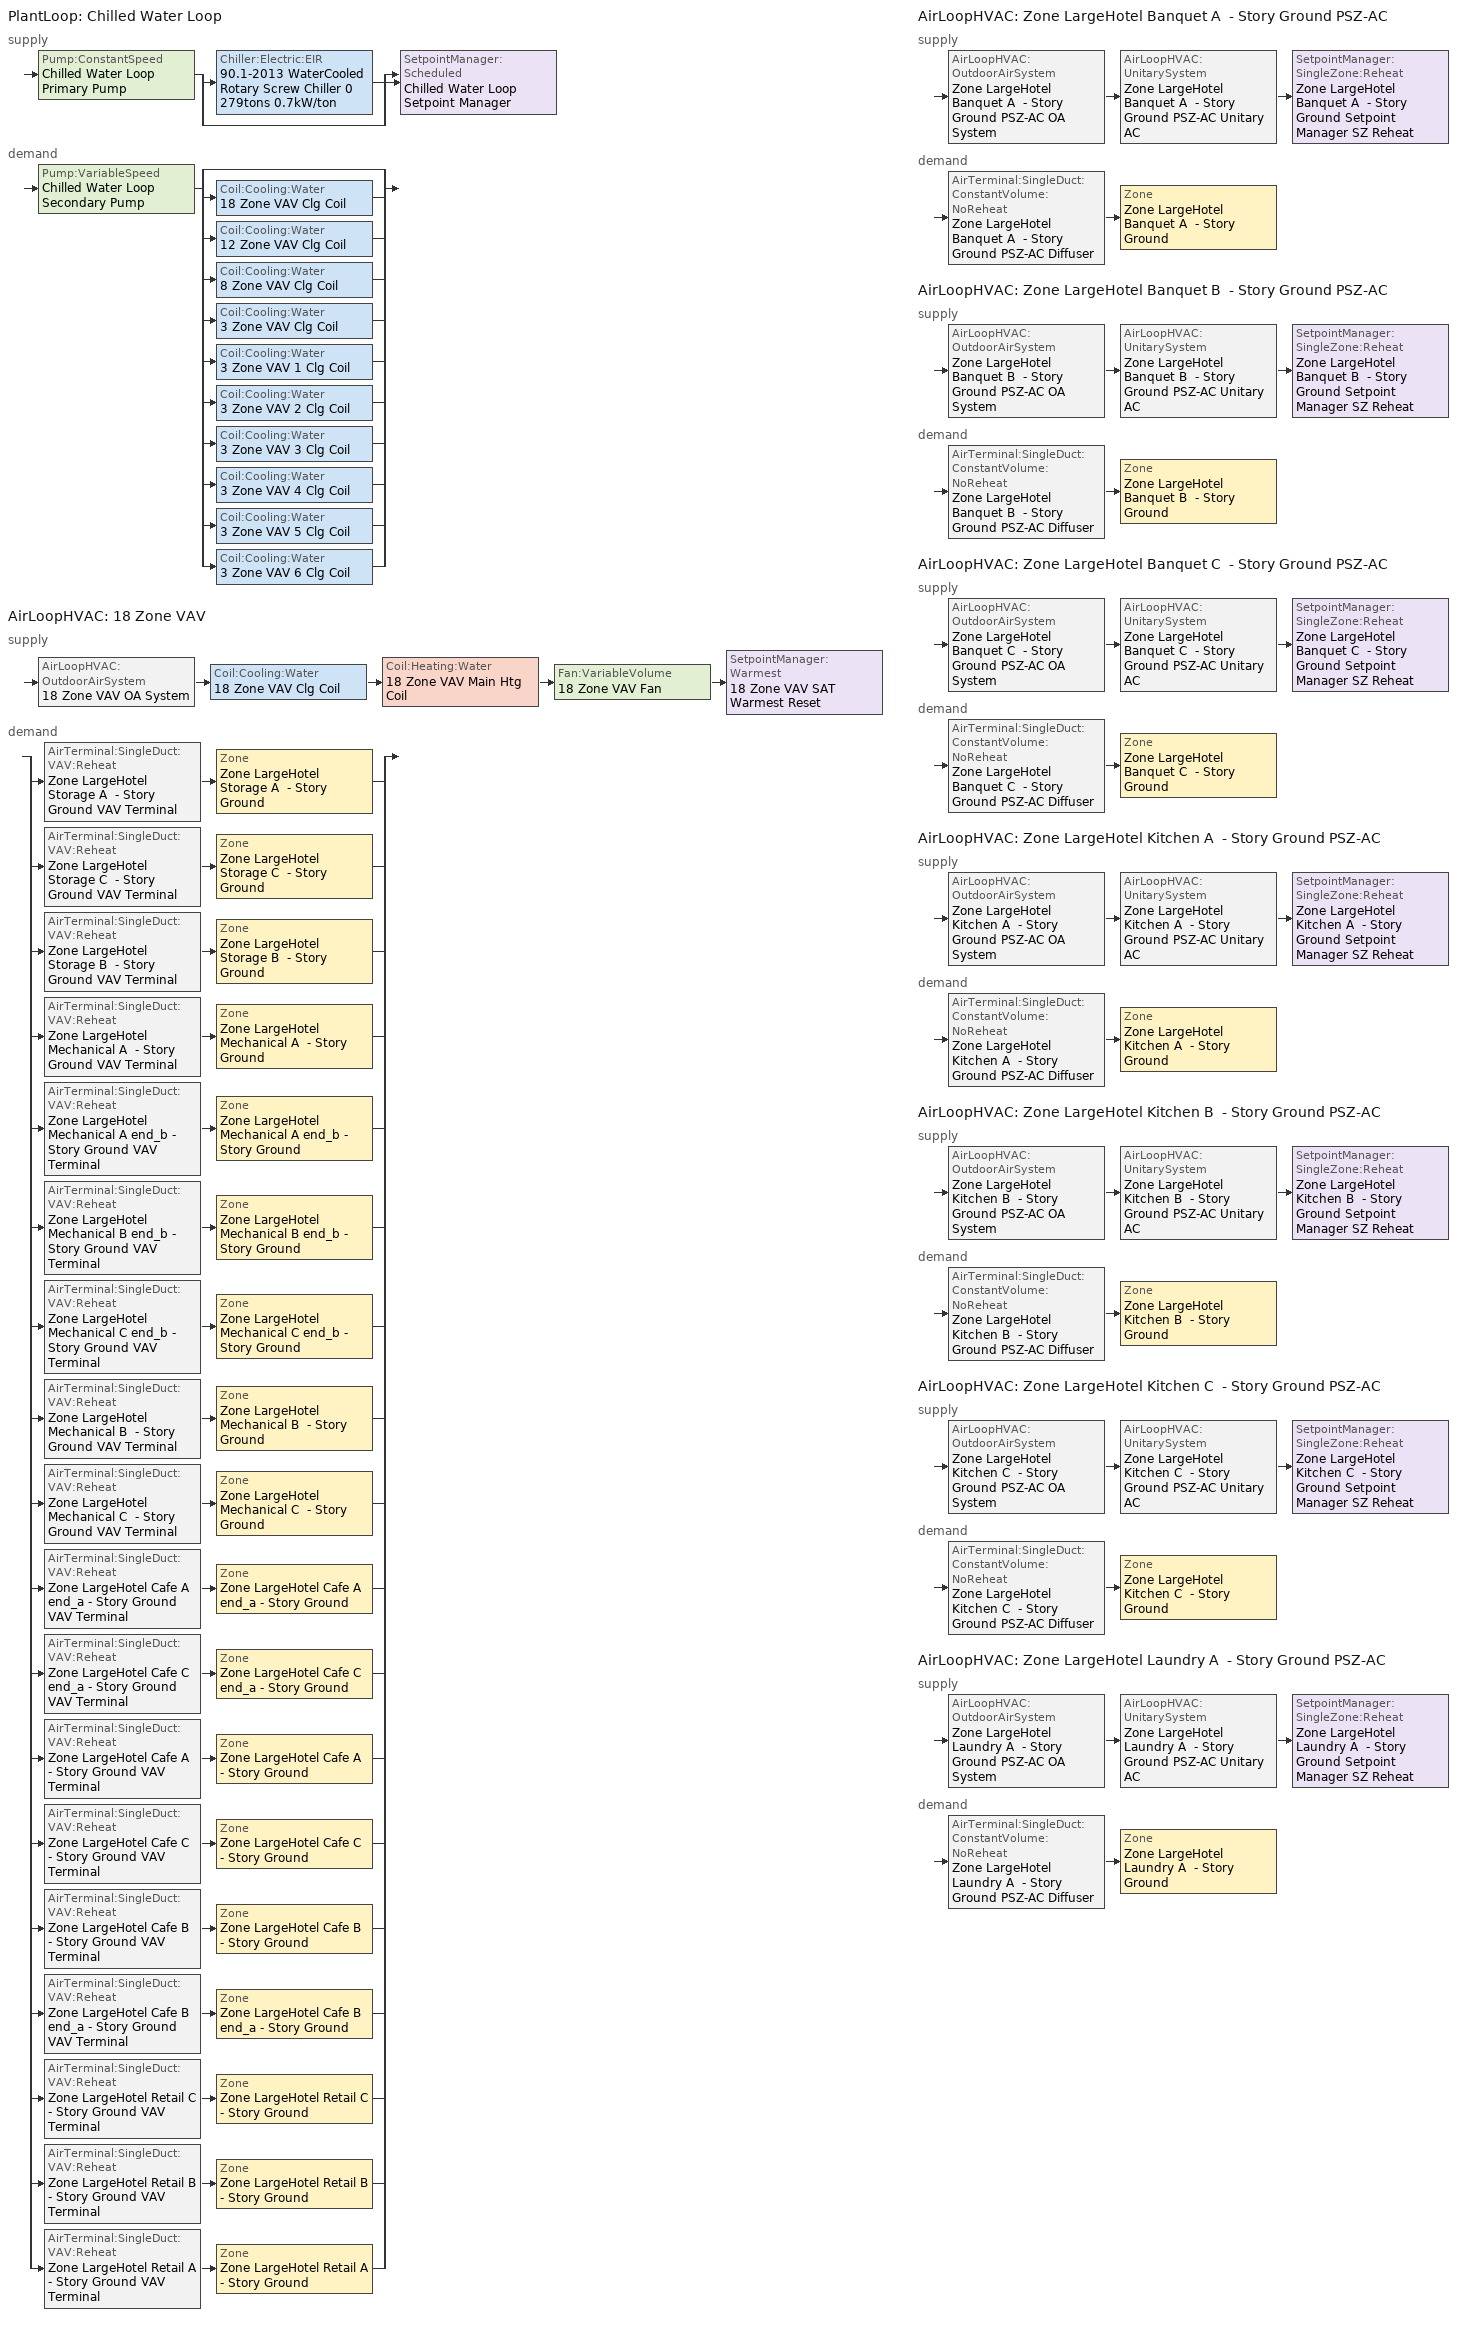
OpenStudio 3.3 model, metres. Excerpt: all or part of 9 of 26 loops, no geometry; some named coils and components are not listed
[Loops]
PlantLoop 'Chilled Water Loop'
 supply: Pump:ConstantSpeed 'Chilled Water Loop Primary Pump' > split
  | Chiller:Electric:EIR '90.1-2013 WaterCooled  Rotary Screw Chiller 0 279tons 0.7kW/ton'
  | bypass
  join > SetpointManager:Scheduled 'Chilled Water Loop Setpoint Manager'
 demand: Pump:VariableSpeed 'Chilled Water Loop Secondary Pump' > split
  | bypass
  | Coil:Cooling:Water '18 Zone VAV Clg Coil'
  | Coil:Cooling:Water '12 Zone VAV Clg Coil'
  | Coil:Cooling:Water '8 Zone VAV Clg Coil'
  | Coil:Cooling:Water '3 Zone VAV Clg Coil'
  | Coil:Cooling:Water '3 Zone VAV 1 Clg Coil'
  | Coil:Cooling:Water '3 Zone VAV 2 Clg Coil'
  | Coil:Cooling:Water '3 Zone VAV 3 Clg Coil'
  | Coil:Cooling:Water '3 Zone VAV 4 Clg Coil'
  | Coil:Cooling:Water '3 Zone VAV 5 Clg Coil'
  | Coil:Cooling:Water '3 Zone VAV 6 Clg Coil'
AirLoopHVAC '18 Zone VAV'
 supply: AirLoopHVAC:OutdoorAirSystem '18 Zone VAV OA System' > Coil:Cooling:Water '18 Zone VAV Clg Coil' > Coil:Heating:Water '18 Zone VAV Main Htg Coil' > Fan:VariableVolume '18 Zone VAV Fan' > SetpointManager:Warmest '18 Zone VAV SAT Warmest Reset'
 demand: split
  | AirTerminal:SingleDuct:VAV:Reheat 'Zone LargeHotel Storage A  - Story Ground VAV Terminal' > Zone 'Zone LargeHotel Storage A  - Story Ground'
  | AirTerminal:SingleDuct:VAV:Reheat 'Zone LargeHotel Storage C  - Story Ground VAV Terminal' > Zone 'Zone LargeHotel Storage C  - Story Ground'
  | AirTerminal:SingleDuct:VAV:Reheat 'Zone LargeHotel Storage B  - Story Ground VAV Terminal' > Zone 'Zone LargeHotel Storage B  - Story Ground'
  | AirTerminal:SingleDuct:VAV:Reheat 'Zone LargeHotel Mechanical A  - Story Ground VAV Terminal' > Zone 'Zone LargeHotel Mechanical A  - Story Ground'
  | AirTerminal:SingleDuct:VAV:Reheat 'Zone LargeHotel Mechanical A end_b - Story Ground VAV Terminal' > Zone 'Zone LargeHotel Mechanical A end_b - Story Ground'
  | AirTerminal:SingleDuct:VAV:Reheat 'Zone LargeHotel Mechanical B end_b - Story Ground VAV Terminal' > Zone 'Zone LargeHotel Mechanical B end_b - Story Ground'
  | AirTerminal:SingleDuct:VAV:Reheat 'Zone LargeHotel Mechanical C end_b - Story Ground VAV Terminal' > Zone 'Zone LargeHotel Mechanical C end_b - Story Ground'
  | AirTerminal:SingleDuct:VAV:Reheat 'Zone LargeHotel Mechanical B  - Story Ground VAV Terminal' > Zone 'Zone LargeHotel Mechanical B  - Story Ground'
  | AirTerminal:SingleDuct:VAV:Reheat 'Zone LargeHotel Mechanical C  - Story Ground VAV Terminal' > Zone 'Zone LargeHotel Mechanical C  - Story Ground'
  | AirTerminal:SingleDuct:VAV:Reheat 'Zone LargeHotel Cafe A end_a - Story Ground VAV Terminal' > Zone 'Zone LargeHotel Cafe A end_a - Story Ground'
  | AirTerminal:SingleDuct:VAV:Reheat 'Zone LargeHotel Cafe C end_a - Story Ground VAV Terminal' > Zone 'Zone LargeHotel Cafe C end_a - Story Ground'
  | AirTerminal:SingleDuct:VAV:Reheat 'Zone LargeHotel Cafe A  - Story Ground VAV Terminal' > Zone 'Zone LargeHotel Cafe A  - Story Ground'
  | AirTerminal:SingleDuct:VAV:Reheat 'Zone LargeHotel Cafe C  - Story Ground VAV Terminal' > Zone 'Zone LargeHotel Cafe C  - Story Ground'
  | AirTerminal:SingleDuct:VAV:Reheat 'Zone LargeHotel Cafe B  - Story Ground VAV Terminal' > Zone 'Zone LargeHotel Cafe B  - Story Ground'
  | AirTerminal:SingleDuct:VAV:Reheat 'Zone LargeHotel Cafe B end_a - Story Ground VAV Terminal' > Zone 'Zone LargeHotel Cafe B end_a - Story Ground'
  | AirTerminal:SingleDuct:VAV:Reheat 'Zone LargeHotel Retail C  - Story Ground VAV Terminal' > Zone 'Zone LargeHotel Retail C  - Story Ground'
  | AirTerminal:SingleDuct:VAV:Reheat 'Zone LargeHotel Retail B  - Story Ground VAV Terminal' > Zone 'Zone LargeHotel Retail B  - Story Ground'
  | AirTerminal:SingleDuct:VAV:Reheat 'Zone LargeHotel Retail A  - Story Ground VAV Terminal' > Zone 'Zone LargeHotel Retail A  - Story Ground'
AirLoopHVAC 'Zone LargeHotel Banquet A  - Story Ground PSZ-AC'
 supply: AirLoopHVAC:OutdoorAirSystem 'Zone LargeHotel Banquet A  - Story Ground PSZ-AC OA System' > AirLoopHVAC:UnitarySystem 'Zone LargeHotel Banquet A  - Story Ground PSZ-AC Unitary AC' > SetpointManager:SingleZone:Reheat 'Zone LargeHotel Banquet A  - Story Ground Setpoint Manager SZ Reheat'
 demand: AirTerminal:SingleDuct:ConstantVolume:NoReheat 'Zone LargeHotel Banquet A  - Story Ground PSZ-AC Diffuser' > Zone 'Zone LargeHotel Banquet A  - Story Ground'
AirLoopHVAC 'Zone LargeHotel Banquet B  - Story Ground PSZ-AC'
 supply: AirLoopHVAC:OutdoorAirSystem 'Zone LargeHotel Banquet B  - Story Ground PSZ-AC OA System' > AirLoopHVAC:UnitarySystem 'Zone LargeHotel Banquet B  - Story Ground PSZ-AC Unitary AC' > SetpointManager:SingleZone:Reheat 'Zone LargeHotel Banquet B  - Story Ground Setpoint Manager SZ Reheat'
 demand: AirTerminal:SingleDuct:ConstantVolume:NoReheat 'Zone LargeHotel Banquet B  - Story Ground PSZ-AC Diffuser' > Zone 'Zone LargeHotel Banquet B  - Story Ground'
AirLoopHVAC 'Zone LargeHotel Banquet C  - Story Ground PSZ-AC'
 supply: AirLoopHVAC:OutdoorAirSystem 'Zone LargeHotel Banquet C  - Story Ground PSZ-AC OA System' > AirLoopHVAC:UnitarySystem 'Zone LargeHotel Banquet C  - Story Ground PSZ-AC Unitary AC' > SetpointManager:SingleZone:Reheat 'Zone LargeHotel Banquet C  - Story Ground Setpoint Manager SZ Reheat'
 demand: AirTerminal:SingleDuct:ConstantVolume:NoReheat 'Zone LargeHotel Banquet C  - Story Ground PSZ-AC Diffuser' > Zone 'Zone LargeHotel Banquet C  - Story Ground'
AirLoopHVAC 'Zone LargeHotel Kitchen A  - Story Ground PSZ-AC'
 supply: AirLoopHVAC:OutdoorAirSystem 'Zone LargeHotel Kitchen A  - Story Ground PSZ-AC OA System' > AirLoopHVAC:UnitarySystem 'Zone LargeHotel Kitchen A  - Story Ground PSZ-AC Unitary AC' > SetpointManager:SingleZone:Reheat 'Zone LargeHotel Kitchen A  - Story Ground Setpoint Manager SZ Reheat'
 demand: AirTerminal:SingleDuct:ConstantVolume:NoReheat 'Zone LargeHotel Kitchen A  - Story Ground PSZ-AC Diffuser' > Zone 'Zone LargeHotel Kitchen A  - Story Ground'
AirLoopHVAC 'Zone LargeHotel Kitchen B  - Story Ground PSZ-AC'
 supply: AirLoopHVAC:OutdoorAirSystem 'Zone LargeHotel Kitchen B  - Story Ground PSZ-AC OA System' > AirLoopHVAC:UnitarySystem 'Zone LargeHotel Kitchen B  - Story Ground PSZ-AC Unitary AC' > SetpointManager:SingleZone:Reheat 'Zone LargeHotel Kitchen B  - Story Ground Setpoint Manager SZ Reheat'
 demand: AirTerminal:SingleDuct:ConstantVolume:NoReheat 'Zone LargeHotel Kitchen B  - Story Ground PSZ-AC Diffuser' > Zone 'Zone LargeHotel Kitchen B  - Story Ground'
AirLoopHVAC 'Zone LargeHotel Kitchen C  - Story Ground PSZ-AC'
 supply: AirLoopHVAC:OutdoorAirSystem 'Zone LargeHotel Kitchen C  - Story Ground PSZ-AC OA System' > AirLoopHVAC:UnitarySystem 'Zone LargeHotel Kitchen C  - Story Ground PSZ-AC Unitary AC' > SetpointManager:SingleZone:Reheat 'Zone LargeHotel Kitchen C  - Story Ground Setpoint Manager SZ Reheat'
 demand: AirTerminal:SingleDuct:ConstantVolume:NoReheat 'Zone LargeHotel Kitchen C  - Story Ground PSZ-AC Diffuser' > Zone 'Zone LargeHotel Kitchen C  - Story Ground'
AirLoopHVAC 'Zone LargeHotel Laundry A  - Story Ground PSZ-AC'
 supply: AirLoopHVAC:OutdoorAirSystem 'Zone LargeHotel Laundry A  - Story Ground PSZ-AC OA System' > AirLoopHVAC:UnitarySystem 'Zone LargeHotel Laundry A  - Story Ground PSZ-AC Unitary AC' > SetpointManager:SingleZone:Reheat 'Zone LargeHotel Laundry A  - Story Ground Setpoint Manager SZ Reheat'
 demand: AirTerminal:SingleDuct:ConstantVolume:NoReheat 'Zone LargeHotel Laundry A  - Story Ground PSZ-AC Diffuser' > Zone 'Zone LargeHotel Laundry A  - Story Ground'
[Sizing:Zone] Zone Cooling Design Supply Air Temperature Input Method=SupplyAirTemperature; Zone Cooling Design Supply Air Temperature {C}=12.7778; Zone Cooling Design Supply Air Temperature Difference {deltaC}=11.11; Zone Heating Design Supply Air Temperature Input Method=SupplyAirTemperature; Zone Heating Design Supply Air Temperature Difference {deltaC}=11.11; Zone Cooling Design Supply Air Humidity Ratio {kg-H2O/kg-air}=0.0085; Zone Heating Design Supply Air Humidity Ratio {kg-H2O/kg-air}=0.008; Heating Design Air Flow Method=DesignDay; Account for Dedicated Outdoor Air System=No; Dedicated Outdoor Air System Control Strategy=NeutralSupplyAir; Dedicated Outdoor Air Low Setpoint Temperature for Design {C}=autosize; Dedicated Outdoor Air High Setpoint Temperature for Design {C}=autosize
Name | Zone Heating Design Supply Air Temperature {C} | Cooling Design Air Flow Method | Design Minimum Zone Ventilation Efficiency
Zone LargeHotel Cafe A end_a - Story Ground; Zone LargeHotel Cafe B end_a - Story Ground; Zone LargeHotel Cafe C end_a - Story Ground; Zone LargeHotel Cafe A  - Story Ground; Zone LargeHotel Cafe B  - Story Ground; Zone LargeHotel Cafe C  - Story Ground; Zone LargeHotel Storage A  - Story Ground; Zone LargeHotel Storage B  - Story Ground; Zone LargeHotel Storage C  - Story Ground; Zone LargeHotel Retail A  - Story Ground; Zone LargeHotel Retail B  - Story Ground; Zone LargeHotel Retail C  - Story Ground; Zone LargeHotel Mechanical A  - Story Ground; Zone LargeHotel Mechanical B  - Story Ground; Zone LargeHotel Mechanical C  - Story Ground; Zone LargeHotel Mechanical A end_b - Story Ground; Zone LargeHotel Mechanical B end_b - Story Ground; Zone LargeHotel Mechanical C end_b - Story Ground | 40 | DesignDayWithLimit | 0.6
Zone LargeHotel Laundry A  - Story Ground; Zone LargeHotel Kitchen A  - Story Ground; Zone LargeHotel Kitchen B  - Story Ground; Zone LargeHotel Kitchen C  - Story Ground; Zone LargeHotel Banquet A  - Story Ground; Zone LargeHotel Banquet B  - Story Ground; Zone LargeHotel Banquet C  - Story Ground | 50 | DesignDay
[Zone equipment]
Zone LargeHotel Cafe A end_a - Story Ground: Zone LargeHotel Cafe A end_a - Story Ground VAV Terminal
Zone LargeHotel Cafe B end_a - Story Ground: Zone LargeHotel Cafe B end_a - Story Ground VAV Terminal
Zone LargeHotel Cafe C end_a - Story Ground: Zone LargeHotel Cafe C end_a - Story Ground VAV Terminal
Zone LargeHotel Cafe A  - Story Ground: Zone LargeHotel Cafe A  - Story Ground VAV Terminal
Zone LargeHotel Cafe B  - Story Ground: Zone LargeHotel Cafe B  - Story Ground VAV Terminal
Zone LargeHotel Cafe C  - Story Ground: Zone LargeHotel Cafe C  - Story Ground VAV Terminal
Zone LargeHotel Laundry A  - Story Ground: Zone LargeHotel Laundry A  - Story Ground PSZ-AC Diffuser
Zone LargeHotel Storage A  - Story Ground: Zone LargeHotel Storage A  - Story Ground VAV Terminal
Zone LargeHotel Storage B  - Story Ground: Zone LargeHotel Storage B  - Story Ground VAV Terminal
Zone LargeHotel Storage C  - Story Ground: Zone LargeHotel Storage C  - Story Ground VAV Terminal
Zone LargeHotel Kitchen A  - Story Ground: Zone LargeHotel Kitchen A  - Story Ground Exhaust Fan, Zone LargeHotel Kitchen A  - Story Ground PSZ-AC Diffuser
Zone LargeHotel Kitchen B  - Story Ground: Zone LargeHotel Kitchen B  - Story Ground Exhaust Fan, Zone LargeHotel Kitchen B  - Story Ground PSZ-AC Diffuser
Zone LargeHotel Kitchen C  - Story Ground: Zone LargeHotel Kitchen C  - Story Ground Exhaust Fan, Zone LargeHotel Kitchen C  - Story Ground PSZ-AC Diffuser
Zone LargeHotel Retail A  - Story Ground: Zone LargeHotel Retail A  - Story Ground VAV Terminal
Zone LargeHotel Retail B  - Story Ground: Zone LargeHotel Retail B  - Story Ground VAV Terminal
Zone LargeHotel Retail C  - Story Ground: Zone LargeHotel Retail C  - Story Ground VAV Terminal
Zone LargeHotel Banquet A  - Story Ground: Zone LargeHotel Banquet A  - Story Ground PSZ-AC Diffuser
Zone LargeHotel Banquet B  - Story Ground: Zone LargeHotel Banquet B  - Story Ground PSZ-AC Diffuser
Zone LargeHotel Banquet C  - Story Ground: Zone LargeHotel Banquet C  - Story Ground PSZ-AC Diffuser
Zone LargeHotel Mechanical A  - Story Ground: Zone LargeHotel Mechanical A  - Story Ground VAV Terminal
Zone LargeHotel Mechanical B  - Story Ground: Zone LargeHotel Mechanical B  - Story Ground VAV Terminal
Zone LargeHotel Mechanical C  - Story Ground: Zone LargeHotel Mechanical C  - Story Ground VAV Terminal
Zone LargeHotel Mechanical A end_b - Story Ground: Zone LargeHotel Mechanical A end_b - Story Ground VAV Terminal
Zone LargeHotel Mechanical B end_b - Story Ground: Zone LargeHotel Mechanical B end_b - Story Ground VAV Terminal
Zone LargeHotel Mechanical C end_b - Story Ground: Zone LargeHotel Mechanical C end_b - Story Ground VAV Terminal
[Fan:ZoneExhaust] Availability Schedule=HotelLarge Kitchen_Exhaust_SCH; Fan Total Efficiency=0.385; Pressure Rise {Pa}=124.544; Flow Fraction Schedule=HotelLarge Kitchen_Exhaust_SCH; System Availability Manager Coupling Mode=Decoupled
Name | Maximum Flow Rate {m3/s}
Zone LargeHotel Kitchen A  - Story Ground Exhaust Fan; Zone LargeHotel Kitchen C  - Story Ground Exhaust Fan | 0.219328
Zone LargeHotel Kitchen B  - Story Ground Exhaust Fan | 0.712597
[PlantLoop]
Chilled Water Loop: Glycol Concentration=0; Maximum Loop Temperature {C}=40; Minimum Loop Temperature {C}=1; Plant Loop Volume {m3}=Autocalculate; Load Distribution Scheme=Optimal; Common Pipe Simulation=CommonPipe
[Sizing:Plant]
Chilled Water Loop: Loop Type=Cooling; Design Loop Exit Temperature {C}=6.66667; Loop Design Temperature Difference {deltaC}=5.61111; Sizing Option=NonCoincident; Zone Timesteps in Averaging Window=1; Coincident Sizing Factor Mode=None
[SetpointManager:Scheduled]
Chilled Water Loop Setpoint Manager: Control Variable=Temperature; Schedule=Chilled Water Loop Temp - 44F; Setpoint Node or NodeList=Chilled Water Loop Supply Outlet Node
[Pump:VariableSpeed]
Chilled Water Loop Secondary Pump: Rated Pump Head {Pa}=134508; Motor Efficiency=0.917; Fraction of Motor Inefficiencies to Fluid Stream=0; Coefficient 1 of the Part Load Performance Curve=0; Coefficient 2 of the Part Load Performance Curve=0.0205; Coefficient 3 of the Part Load Performance Curve=0.4101; Coefficient 4 of the Part Load Performance Curve=0.5753; Pump Control Type=Intermittent; Skin Loss Radiative Fraction=0.5; Design Power Sizing Method=PowerPerFlowPerPressure; Design Electric Power per Unit Flow Rate {W/(m3/s)}=348701.1; Design Shaft Power per Unit Flow Rate per Unit Head {W-s/m3-Pa}=1.28205; Design Minimum Flow Rate Fraction=0
[Pump:ConstantSpeed]
Chilled Water Loop Primary Pump: Rated Flow Rate {m3/s}=autosize; Rated Pump Head {Pa}=44836; Rated Power Consumption {W}=autosize; Motor Efficiency=0.895; Fraction of Motor Inefficiencies to Fluid Stream=0; Pump Control Type=Intermittent; Design Power Sizing Method=PowerPerFlowPerPressure; Design Electric Power per Unit Flow Rate {W/(m3/s)}=348701.1; Design Shaft Power per Unit Flow Rate per Unit Head {W-s/m3-Pa}=1.28205
[Fan:OnOff] Availability Schedule=Always On Discrete; Pressure Rise {Pa}=622.722; Maximum Flow Rate {m3/s}=autosize; Motor In Airstream Fraction=1
Name | Fan Total Efficiency | Motor Efficiency | Fan Power Ratio Function of Speed Ratio Curve | Fan Efficiency Ratio Function of Speed Ratio Curve
Zone LargeHotel Banquet A  - Story Ground PSZ-AC Fan | 0.55575 | 0.855 | Fan On Off Power Curve 46 | Fan On Off Efficiency Curve 46
Zone LargeHotel Banquet B  - Story Ground PSZ-AC Fan | 0.58175 | 0.895 | Fan On Off Power Curve 47 | Fan On Off Efficiency Curve 47
Zone LargeHotel Banquet C  - Story Ground PSZ-AC Fan | 0.55575 | 0.855 | Fan On Off Power Curve 48 | Fan On Off Efficiency Curve 48
Zone LargeHotel Kitchen A  - Story Ground PSZ-AC Fan | 0.56225 | 0.865 | Fan On Off Power Curve 49 | Fan On Off Efficiency Curve 49
Zone LargeHotel Kitchen B  - Story Ground PSZ-AC Fan | 0.58175 | 0.895 | Fan On Off Power Curve 50 | Fan On Off Efficiency Curve 50
Zone LargeHotel Kitchen C  - Story Ground PSZ-AC Fan | 0.56225 | 0.865 | Fan On Off Power Curve 51 | Fan On Off Efficiency Curve 51
Zone LargeHotel Laundry A  - Story Ground PSZ-AC Fan | 0.58175 | 0.895 | Fan On Off Power Curve 52 | Fan On Off Efficiency Curve 52
[Controller:WaterCoil] Action=Reverse; Minimum Actuated Flow {m3/s}=0
Name | Water Coil
18 Zone VAV Clg Coil Controller | 18 Zone VAV Clg Coil
12 Zone VAV Clg Coil Controller | 12 Zone VAV Clg Coil
8 Zone VAV Clg Coil Controller | 8 Zone VAV Clg Coil
3 Zone VAV Clg Coil Controller | 3 Zone VAV Clg Coil
3 Zone VAV 1 Clg Coil Controller | 3 Zone VAV 1 Clg Coil
3 Zone VAV 2 Clg Coil Controller | 3 Zone VAV 2 Clg Coil
3 Zone VAV 3 Clg Coil Controller | 3 Zone VAV 3 Clg Coil
3 Zone VAV 4 Clg Coil Controller | 3 Zone VAV 4 Clg Coil
3 Zone VAV 5 Clg Coil Controller | 3 Zone VAV 5 Clg Coil
3 Zone VAV 6 Clg Coil Controller | 3 Zone VAV 6 Clg Coil
[Coil:Cooling:DX:SingleSpeed] Availability Schedule=Always On Discrete; Rated Total Cooling Capacity {W}=autosize; Rated Sensible Heat Ratio=autosize; Rated Air Flow Rate {m3/s}=autosize; Rated Evaporator Fan Power Per Volume Flow Rate {W/(m3/s)}=773.3; Total Cooling Capacity Function of Temperature Curve=PSZ-AC_Unitary_PackagecoolCapFT; Total Cooling Capacity Function of Flow Fraction Curve=PSZ-AC_Unitary_PackagecoolFFF; Energy Input Ratio Function of Temperature Curve=PSZ-AC DX Unitary Package EIRFT; Energy Input Ratio Function of Flow Fraction Curve=PSZ-AC_Unitary_PackagecoolEIRFFF; Part Load Fraction Correlation Curve=PSZ-AC_Unitary_PackagecoolPLR; Minimum Outdoor Dry-Bulb Temperature for Compressor Operation {C}=-25; Condenser Type=AirCooled; Evaporative Condenser Effectiveness=0; Evaporative Condenser Air Flow Rate {m3/s}=Autosize; Evaporative Condenser Pump Rated Power Consumption {W}=Autosize; Crankcase Heater Capacity {W}=0; Maximum Outdoor Dry-Bulb Temperature for Crankcase Heater Operation {C}=0; Basin Heater Capacity {W/K}=0; Basin Heater Setpoint Temperature {C}=10
Name | Rated COP {W/W}
Zone LargeHotel Banquet A  - Story Ground PSZ-AC 1spd DX AC Clg Coil 53kBtu/hr 14.0SEER; Zone LargeHotel Banquet C  - Story Ground PSZ-AC 1spd DX AC Clg Coil 44kBtu/hr 14.0SEER | 4.11713
Zone LargeHotel Banquet B  - Story Ground PSZ-AC 1spd DX AC Clg Coil 133kBtu/hr 11.0EER; Zone LargeHotel Kitchen A  - Story Ground PSZ-AC 1spd DX AC Clg Coil 81kBtu/hr 11.0EER; Zone LargeHotel Kitchen C  - Story Ground PSZ-AC 1spd DX AC Clg Coil 77kBtu/hr 11.0EER; Zone LargeHotel Laundry A  - Story Ground PSZ-AC 1spd DX AC Clg Coil 122kBtu/hr 11.0EER | 3.79883
Zone LargeHotel Kitchen B  - Story Ground PSZ-AC 1spd DX AC Clg Coil 233kBtu/hr 10.8EER | 3.73224
[AirLoopHVAC] Design Supply Air Flow Rate {m3/s}=autosize; Design Return Air Flow Fraction of Supply Air Flow=1
Name | Availability Schedule
18 Zone VAV | 18 Zone VAV Occ Sch
Zone LargeHotel Banquet A  - Story Ground PSZ-AC | Zone LargeHotel Banquet A  - Story Ground PSZ-AC Occ Sch
Zone LargeHotel Banquet B  - Story Ground PSZ-AC | Zone LargeHotel Banquet B  - Story Ground PSZ-AC Occ Sch
Zone LargeHotel Banquet C  - Story Ground PSZ-AC | Zone LargeHotel Banquet C  - Story Ground PSZ-AC Occ Sch
Zone LargeHotel Kitchen A  - Story Ground PSZ-AC | Zone LargeHotel Kitchen A  - Story Ground PSZ-AC Occ Sch
Zone LargeHotel Kitchen B  - Story Ground PSZ-AC | Zone LargeHotel Kitchen B  - Story Ground PSZ-AC Occ Sch
Zone LargeHotel Kitchen C  - Story Ground PSZ-AC | Zone LargeHotel Kitchen C  - Story Ground PSZ-AC Occ Sch
Zone LargeHotel Laundry A  - Story Ground PSZ-AC | Zone LargeHotel Laundry A  - Story Ground PSZ-AC Occ Sch
[Sizing:System] Type of Load to Size On=Sensible; Preheat Design Temperature {C}=7.22222; Preheat Design Humidity Ratio {kg-H2O/kg-Air}=0.008; Precool Design Temperature {C}=12.7778; Precool Design Humidity Ratio {kg-H2O/kg-Air}=0.008; Central Cooling Design Supply Air Temperature {C}=12.7778; Sizing Option=Coincident; 100% Outdoor Air in Cooling=No; 100% Outdoor Air in Heating=No; Central Cooling Design Supply Air Humidity Ratio {kg-H2O/kg-Air}=0.0085; Central Heating Design Supply Air Humidity Ratio {kg-H2O/kg-Air}=0.008; Cooling Design Air Flow Method=DesignDay; Heating Design Air Flow Method=DesignDay; System Outdoor Air Method=ZoneSum; Zone Maximum Outdoor Air Fraction=1; Cooling Supply Air Flow Rate Per Floor Area {m3/s-m2}=0.00996765; Cooling Fraction of Autosized Cooling Supply Air Flow Rate=1; Cooling Supply Air Flow Rate Per Unit Cooling Capacity {m3/s-W}=3.94755e-05; Heating Supply Air Flow Rate Per Floor Area {m3/s-m2}=0.00996765; Heating Fraction of Autosized Heating Supply Air Flow Rate=1; Heating Fraction of Autosized Cooling Supply Air Flow Rate=1; Heating Supply Air Flow Rate Per Unit Heating Capacity {m3/s-W}=3.15882e-05; Cooling Design Capacity Method=CoolingDesignCapacity; Cooling Design Capacity {W}=autosize; Cooling Design Capacity Per Floor Area {W/m2}=234.7; Fraction of Autosized Cooling Design Capacity=1; Heating Design Capacity Method=HeatingDesignCapacity; Heating Design Capacity {W}=autosize; Heating Design Capacity Per Floor Area {W/m2}=157; Fraction of Autosized Heating Design Capacity=1; Central Cooling Capacity Control Method=OnOff; Occupant Diversity=autosize
Name | Design Outdoor Air Flow Rate {m3/s} | Central Heating Maximum System Air Flow Ratio | Central Heating Design Supply Air Temperature {C}
18 Zone VAV | 5.24931 | 0.3 | 12.7778
Zone LargeHotel Banquet A  - Story Ground PSZ-AC; Zone LargeHotel Banquet B  - Story Ground PSZ-AC; Zone LargeHotel Banquet C  - Story Ground PSZ-AC; Zone LargeHotel Kitchen A  - Story Ground PSZ-AC; Zone LargeHotel Kitchen B  - Story Ground PSZ-AC; Zone LargeHotel Kitchen C  - Story Ground PSZ-AC; Zone LargeHotel Laundry A  - Story Ground PSZ-AC | Autosize | 1 | 50
[Fan:VariableVolume]
18 Zone VAV Fan: Availability Schedule=Always On Discrete; Fan Total Efficiency=0.6006; Pressure Rise {Pa}=1389.92; Maximum Flow Rate {m3/s}=Autosize; Fan Power Minimum Flow Rate Input Method=Fraction; Fan Power Minimum Flow Fraction=0.25; Fan Power Minimum Air Flow Rate {m3/s}=0; Motor Efficiency=0.924; Motor In Airstream Fraction=1; Fan Power Coefficient 1=0.04076; Fan Power Coefficient 2=0.0881; Fan Power Coefficient 3=-0.0729; Fan Power Coefficient 4=0.9437; Fan Power Coefficient 5=0
[Coil:Cooling:Water] Availability Schedule=Always On Discrete; Design Inlet Water Temperature {C}=Autosize; Heat Exchanger Configuration=CrossFlow
18 Zone VAV Clg Coil; 12 Zone VAV Clg Coil; 8 Zone VAV Clg Coil; 3 Zone VAV Clg Coil; 3 Zone VAV 1 Clg Coil; 3 Zone VAV 2 Clg Coil; 3 Zone VAV 3 Clg Coil; 3 Zone VAV 4 Clg Coil; 3 Zone VAV 5 Clg Coil; 3 Zone VAV 6 Clg Coil
[Controller:OutdoorAir] Minimum Outdoor Air Flow Rate {m3/s}=autosize; Maximum Outdoor Air Flow Rate {m3/s}=Autosize; Economizer Control Action Type=ModulateFlow; Lockout Type=LockoutWithHeating; Minimum Limit Type=FixedMinimum; High Humidity Control=No
Name | Economizer Control Type | Minimum Outdoor Air Schedule | Controller Mechanical Ventilation | Heat Recovery Bypass Control Type | Economizer Maximum Limit Dry-Bulb Temperature {C} | Economizer Maximum Limit Enthalpy {J/kg} | Maximum Fraction of Outdoor Air Schedule
18 Zone VAV OA Controller | DifferentialDryBulb | 18 Zone VAV Occ Sch | 18 Zone VAV Vent Controller | BypassWhenOAFlowGreaterThanMinimum
Zone LargeHotel Banquet A  - Story Ground PSZ-AC OA System Controller | NoEconomizer | Zone LargeHotel Banquet A  - Story Ground PSZ-AC Occ Sch | Controller Mechanical Ventilation 1 | BypassWhenOAFlowGreaterThanMinimum | 28 | 64000 | ZoneLargeHotelBanquetAStoryGroundPSZACmaxOASch
Zone LargeHotel Banquet B  - Story Ground PSZ-AC OA System Controller | DifferentialDryBulb | Zone LargeHotel Banquet B  - Story Ground PSZ-AC Occ Sch | Controller Mechanical Ventilation 2 | BypassWhenOAFlowGreaterThanMinimum |  |  | ZoneLargeHotelBanquetBStoryGroundPSZACmaxOASch
Zone LargeHotel Banquet C  - Story Ground PSZ-AC OA System Controller | NoEconomizer | Zone LargeHotel Banquet C  - Story Ground PSZ-AC Occ Sch | Controller Mechanical Ventilation 3 | BypassWhenOAFlowGreaterThanMinimum | 28 | 64000 | ZoneLargeHotelBanquetCStoryGroundPSZACmaxOASch
Zone LargeHotel Kitchen A  - Story Ground PSZ-AC OA System Controller | DifferentialDryBulb | Zone LargeHotel Kitchen A  - Story Ground PSZ-AC Occ Sch | Controller Mechanical Ventilation 4 | BypassWhenWithinEconomizerLimits |  |  | ZoneLargeHotelKitchenAStoryGroundPSZACmaxOASch
Zone LargeHotel Kitchen B  - Story Ground PSZ-AC OA System Controller | DifferentialDryBulb | Zone LargeHotel Kitchen B  - Story Ground PSZ-AC Occ Sch | Controller Mechanical Ventilation 5 | BypassWhenOAFlowGreaterThanMinimum |  |  | ZoneLargeHotelKitchenBStoryGroundPSZACmaxOASch
Zone LargeHotel Kitchen C  - Story Ground PSZ-AC OA System Controller | DifferentialDryBulb | Zone LargeHotel Kitchen C  - Story Ground PSZ-AC Occ Sch | Controller Mechanical Ventilation 6 | BypassWhenOAFlowGreaterThanMinimum |  |  | ZoneLargeHotelKitchenCStoryGroundPSZACmaxOASch
Zone LargeHotel Laundry A  - Story Ground PSZ-AC OA System Controller | DifferentialDryBulb | Zone LargeHotel Laundry A  - Story Ground PSZ-AC Occ Sch | Controller Mechanical Ventilation 7 | BypassWhenWithinEconomizerLimits |  |  | ZoneLargeHotelLaundryAStoryGroundPSZACmaxOASch
[Controller:MechanicalVentilation] Availability Schedule=Always On Discrete
Name | System Outdoor Air Method
18 Zone VAV Vent Controller | ZoneSum
Controller Mechanical Ventilation 1; Controller Mechanical Ventilation 2; Controller Mechanical Ventilation 3; Controller Mechanical Ventilation 4; Controller Mechanical Ventilation 5; Controller Mechanical Ventilation 6; Controller Mechanical Ventilation 7
[AirLoopHVAC:OutdoorAirSystem]
Name | Controller
18 Zone VAV OA System | 18 Zone VAV OA Controller
Zone LargeHotel Banquet A  - Story Ground PSZ-AC OA System | Zone LargeHotel Banquet A  - Story Ground PSZ-AC OA System Controller
Zone LargeHotel Banquet B  - Story Ground PSZ-AC OA System | Zone LargeHotel Banquet B  - Story Ground PSZ-AC OA System Controller
Zone LargeHotel Banquet C  - Story Ground PSZ-AC OA System | Zone LargeHotel Banquet C  - Story Ground PSZ-AC OA System Controller
Zone LargeHotel Kitchen A  - Story Ground PSZ-AC OA System | Zone LargeHotel Kitchen A  - Story Ground PSZ-AC OA System Controller
Zone LargeHotel Kitchen B  - Story Ground PSZ-AC OA System | Zone LargeHotel Kitchen B  - Story Ground PSZ-AC OA System Controller
Zone LargeHotel Kitchen C  - Story Ground PSZ-AC OA System | Zone LargeHotel Kitchen C  - Story Ground PSZ-AC OA System Controller
Zone LargeHotel Laundry A  - Story Ground PSZ-AC OA System | Zone LargeHotel Laundry A  - Story Ground PSZ-AC OA System Controller
[AirTerminal:SingleDuct:VAV:Reheat] Availability Schedule=Always On Discrete; Maximum Air Flow Rate {m3/s}=AutoSize; Zone Minimum Air Flow Input Method=Constant; Constant Minimum Air Flow Fraction=0.983017; Fixed Minimum Air Flow Rate {m3/s}=0; Maximum Hot Water or Steam Flow Rate {m3/s}=AutoSize; Minimum Hot Water or Steam Flow Rate {m3/s}=0; Convergence Tolerance=0.001; Damper Heating Action=ReverseWithLimits; Maximum Flow per Zone Floor Area During Reheat {m3/s-m2}=AutoSize; Maximum Flow Fraction During Reheat=0.5; Maximum Reheat Air Temperature {C}=40; Control For Outdoor Air=No
Name | Reheat Coil
Zone LargeHotel Storage A  - Story Ground VAV Terminal | Zone LargeHotel Storage A  - Story Ground Reheat Coil
Zone LargeHotel Storage C  - Story Ground VAV Terminal | Zone LargeHotel Storage C  - Story Ground Reheat Coil
Zone LargeHotel Storage B  - Story Ground VAV Terminal | Zone LargeHotel Storage B  - Story Ground Reheat Coil
Zone LargeHotel Mechanical A  - Story Ground VAV Terminal | Zone LargeHotel Mechanical A  - Story Ground Reheat Coil
Zone LargeHotel Mechanical A end_b - Story Ground VAV Terminal | Zone LargeHotel Mechanical A end_b - Story Ground Reheat Coil
Zone LargeHotel Mechanical B end_b - Story Ground VAV Terminal | Zone LargeHotel Mechanical B end_b - Story Ground Reheat Coil
Zone LargeHotel Mechanical C end_b - Story Ground VAV Terminal | Zone LargeHotel Mechanical C end_b - Story Ground Reheat Coil
Zone LargeHotel Mechanical B  - Story Ground VAV Terminal | Zone LargeHotel Mechanical B  - Story Ground Reheat Coil
Zone LargeHotel Mechanical C  - Story Ground VAV Terminal | Zone LargeHotel Mechanical C  - Story Ground Reheat Coil
Zone LargeHotel Cafe A end_a - Story Ground VAV Terminal | Zone LargeHotel Cafe A end_a - Story Ground Reheat Coil
Zone LargeHotel Cafe C end_a - Story Ground VAV Terminal | Zone LargeHotel Cafe C end_a - Story Ground Reheat Coil
Zone LargeHotel Cafe A  - Story Ground VAV Terminal | Zone LargeHotel Cafe A  - Story Ground Reheat Coil
Zone LargeHotel Cafe C  - Story Ground VAV Terminal | Zone LargeHotel Cafe C  - Story Ground Reheat Coil
Zone LargeHotel Cafe B  - Story Ground VAV Terminal | Zone LargeHotel Cafe B  - Story Ground Reheat Coil
Zone LargeHotel Cafe B end_a - Story Ground VAV Terminal | Zone LargeHotel Cafe B end_a - Story Ground Reheat Coil
Zone LargeHotel Retail C  - Story Ground VAV Terminal | Zone LargeHotel Retail C  - Story Ground Reheat Coil
Zone LargeHotel Retail B  - Story Ground VAV Terminal | Zone LargeHotel Retail B  - Story Ground Reheat Coil
Zone LargeHotel Retail A  - Story Ground VAV Terminal | Zone LargeHotel Retail A  - Story Ground Reheat Coil
[SetpointManager:SingleZone:Reheat] Minimum Supply Air Temperature {C}=12.7778; Maximum Supply Air Temperature {C}=50
Name | Control Zone | Setpoint Node or NodeList
Zone LargeHotel Banquet A  - Story Ground Setpoint Manager SZ Reheat | Zone LargeHotel Banquet A  - Story Ground | Zone LargeHotel Banquet A  - Story Ground PSZ-AC Supply Outlet Node
Zone LargeHotel Banquet B  - Story Ground Setpoint Manager SZ Reheat | Zone LargeHotel Banquet B  - Story Ground | Zone LargeHotel Banquet B  - Story Ground PSZ-AC Supply Outlet Node
Zone LargeHotel Banquet C  - Story Ground Setpoint Manager SZ Reheat | Zone LargeHotel Banquet C  - Story Ground | Zone LargeHotel Banquet C  - Story Ground PSZ-AC Supply Outlet Node
Zone LargeHotel Kitchen A  - Story Ground Setpoint Manager SZ Reheat | Zone LargeHotel Kitchen A  - Story Ground | Zone LargeHotel Kitchen A  - Story Ground PSZ-AC Supply Outlet Node
Zone LargeHotel Kitchen B  - Story Ground Setpoint Manager SZ Reheat | Zone LargeHotel Kitchen B  - Story Ground | Zone LargeHotel Kitchen B  - Story Ground PSZ-AC Supply Outlet Node
Zone LargeHotel Kitchen C  - Story Ground Setpoint Manager SZ Reheat | Zone LargeHotel Kitchen C  - Story Ground | Zone LargeHotel Kitchen C  - Story Ground PSZ-AC Supply Outlet Node
Zone LargeHotel Laundry A  - Story Ground Setpoint Manager SZ Reheat | Zone LargeHotel Laundry A  - Story Ground | Zone LargeHotel Laundry A  - Story Ground PSZ-AC Supply Outlet Node
[Coil:Heating:Gas] Availability Schedule=Always On Discrete; Gas Burner Efficiency=0.8; Nominal Capacity {W}=AutoSize; Parasitic Electric Load {W}=0; Parasitic Gas Load {W}=0
Zone LargeHotel Banquet A  - Story Ground PSZ-AC Gas Htg Coil 103kBtu/hr 0.8 Thermal Eff; Zone LargeHotel Banquet B  - Story Ground PSZ-AC Gas Htg Coil 282kBtu/hr 0.8 Thermal Eff; Zone LargeHotel Banquet C  - Story Ground PSZ-AC Gas Htg Coil 91kBtu/hr 0.8 Thermal Eff; Zone LargeHotel Kitchen A  - Story Ground PSZ-AC Gas Htg Coil 141kBtu/hr 0.8 Thermal Eff; Zone LargeHotel Kitchen B  - Story Ground PSZ-AC Gas Htg Coil 395kBtu/hr 0.8 Thermal Eff; Zone LargeHotel Kitchen C  - Story Ground PSZ-AC Gas Htg Coil 132kBtu/hr 0.8 Thermal Eff; Zone LargeHotel Laundry A  - Story Ground PSZ-AC Gas Htg Coil 257kBtu/hr 0.8 Thermal Eff
[Coil:Heating:Electric] Availability Schedule=Always On Discrete; Efficiency=1
Zone LargeHotel Banquet A  - Story Ground PSZ-AC Electric Backup Htg Coil; Zone LargeHotel Banquet B  - Story Ground PSZ-AC Electric Backup Htg Coil; Zone LargeHotel Banquet C  - Story Ground PSZ-AC Electric Backup Htg Coil; Zone LargeHotel Kitchen A  - Story Ground PSZ-AC Electric Backup Htg Coil; Zone LargeHotel Kitchen B  - Story Ground PSZ-AC Electric Backup Htg Coil; Zone LargeHotel Kitchen C  - Story Ground PSZ-AC Electric Backup Htg Coil; Zone LargeHotel Laundry A  - Story Ground PSZ-AC Electric Backup Htg Coil
[AirLoopHVAC:UnitarySystem] Control Type=Load; Dehumidification Control Type=None; Availability Schedule=Always On Discrete; Fan Placement=DrawThrough; DX Heating Coil Sizing Ratio=1; Use DOAS DX Cooling Coil=No; DOAS DX Cooling Coil Leaving Minimum Air Temperature {C}=2; Latent Load Control=SensibleOnlyLoadControl; Supply Air Flow Rate During Cooling Operation {m3/s}=Autosize; Supply Air Flow Rate During Heating Operation {m3/s}=Autosize; Supply Air Flow Rate When No Cooling or Heating is Required {m3/s}=Autosize; Maximum Supply Air Temperature {C}=80; Maximum Outdoor Dry-Bulb Temperature for Supplemental Heater Operation {C}=21; Maximum Cycling Rate {cycles/hr}=2.5; Heat Pump Time Constant {s}=60; Fraction of On-Cycle Power Use=0.01; Heat Pump Fan Delay Time {s}=60; Ancilliary On-Cycle Electric Power {W}=0; Ancilliary Off-Cycle Electric Power {W}=0
Name | Controlling Zone or Thermostat Location | Supply Fan | Supply Air Fan Operating Mode Schedule | Heating Coil | Cooling Coil | Supplemental Heating Coil
Zone LargeHotel Banquet A  - Story Ground PSZ-AC Unitary AC | Zone LargeHotel Banquet A  - Story Ground | Zone LargeHotel Banquet A  - Story Ground PSZ-AC Fan | Zone LargeHotel Banquet A  - Story Ground PSZ-AC Occ Sch | Zone LargeHotel Banquet A  - Story Ground PSZ-AC Gas Htg Coil 103kBtu/hr 0.8 Thermal Eff | Zone LargeHotel Banquet A  - Story Ground PSZ-AC 1spd DX AC Clg Coil 53kBtu/hr 14.0SEER | Zone LargeHotel Banquet A  - Story Ground PSZ-AC Electric Backup Htg Coil
Zone LargeHotel Banquet B  - Story Ground PSZ-AC Unitary AC | Zone LargeHotel Banquet B  - Story Ground | Zone LargeHotel Banquet B  - Story Ground PSZ-AC Fan | Zone LargeHotel Banquet B  - Story Ground PSZ-AC Occ Sch | Zone LargeHotel Banquet B  - Story Ground PSZ-AC Gas Htg Coil 282kBtu/hr 0.8 Thermal Eff | Zone LargeHotel Banquet B  - Story Ground PSZ-AC 1spd DX AC Clg Coil 133kBtu/hr 11.0EER | Zone LargeHotel Banquet B  - Story Ground PSZ-AC Electric Backup Htg Coil
Zone LargeHotel Banquet C  - Story Ground PSZ-AC Unitary AC | Zone LargeHotel Banquet C  - Story Ground | Zone LargeHotel Banquet C  - Story Ground PSZ-AC Fan | Zone LargeHotel Banquet C  - Story Ground PSZ-AC Occ Sch | Zone LargeHotel Banquet C  - Story Ground PSZ-AC Gas Htg Coil 91kBtu/hr 0.8 Thermal Eff | Zone LargeHotel Banquet C  - Story Ground PSZ-AC 1spd DX AC Clg Coil 44kBtu/hr 14.0SEER | Zone LargeHotel Banquet C  - Story Ground PSZ-AC Electric Backup Htg Coil
Zone LargeHotel Kitchen A  - Story Ground PSZ-AC Unitary AC | Zone LargeHotel Kitchen A  - Story Ground | Zone LargeHotel Kitchen A  - Story Ground PSZ-AC Fan | Zone LargeHotel Kitchen A  - Story Ground PSZ-AC Occ Sch | Zone LargeHotel Kitchen A  - Story Ground PSZ-AC Gas Htg Coil 141kBtu/hr 0.8 Thermal Eff | Zone LargeHotel Kitchen A  - Story Ground PSZ-AC 1spd DX AC Clg Coil 81kBtu/hr 11.0EER | Zone LargeHotel Kitchen A  - Story Ground PSZ-AC Electric Backup Htg Coil
Zone LargeHotel Kitchen B  - Story Ground PSZ-AC Unitary AC | Zone LargeHotel Kitchen B  - Story Ground | Zone LargeHotel Kitchen B  - Story Ground PSZ-AC Fan | Zone LargeHotel Kitchen B  - Story Ground PSZ-AC Occ Sch | Zone LargeHotel Kitchen B  - Story Ground PSZ-AC Gas Htg Coil 395kBtu/hr 0.8 Thermal Eff | Zone LargeHotel Kitchen B  - Story Ground PSZ-AC 1spd DX AC Clg Coil 233kBtu/hr 10.8EER | Zone LargeHotel Kitchen B  - Story Ground PSZ-AC Electric Backup Htg Coil
Zone LargeHotel Kitchen C  - Story Ground PSZ-AC Unitary AC | Zone LargeHotel Kitchen C  - Story Ground | Zone LargeHotel Kitchen C  - Story Ground PSZ-AC Fan | Zone LargeHotel Kitchen C  - Story Ground PSZ-AC Occ Sch | Zone LargeHotel Kitchen C  - Story Ground PSZ-AC Gas Htg Coil 132kBtu/hr 0.8 Thermal Eff | Zone LargeHotel Kitchen C  - Story Ground PSZ-AC 1spd DX AC Clg Coil 77kBtu/hr 11.0EER | Zone LargeHotel Kitchen C  - Story Ground PSZ-AC Electric Backup Htg Coil
Zone LargeHotel Laundry A  - Story Ground PSZ-AC Unitary AC | Zone LargeHotel Laundry A  - Story Ground | Zone LargeHotel Laundry A  - Story Ground PSZ-AC Fan | Zone LargeHotel Laundry A  - Story Ground PSZ-AC Occ Sch | Zone LargeHotel Laundry A  - Story Ground PSZ-AC Gas Htg Coil 257kBtu/hr 0.8 Thermal Eff | Zone LargeHotel Laundry A  - Story Ground PSZ-AC 1spd DX AC Clg Coil 122kBtu/hr 11.0EER | Zone LargeHotel Laundry A  - Story Ground PSZ-AC Electric Backup Htg Coil
[AirTerminal:SingleDuct:ConstantVolume:NoReheat] Availability Schedule=Always On Discrete; Maximum Air Flow Rate {m3/s}=AutoSize
Zone LargeHotel Banquet A  - Story Ground PSZ-AC Diffuser; Zone LargeHotel Banquet B  - Story Ground PSZ-AC Diffuser; Zone LargeHotel Banquet C  - Story Ground PSZ-AC Diffuser; Zone LargeHotel Kitchen A  - Story Ground PSZ-AC Diffuser; Zone LargeHotel Kitchen B  - Story Ground PSZ-AC Diffuser; Zone LargeHotel Kitchen C  - Story Ground PSZ-AC Diffuser; Zone LargeHotel Laundry A  - Story Ground PSZ-AC Diffuser
[SetpointManager:Warmest]
18 Zone VAV SAT Warmest Reset: Control Variable=Temperature; Minimum Setpoint Temperature {C}=12.7778; Maximum Setpoint Temperature {C}=15.5556; Strategy=MaximumTemperature; Setpoint Node or NodeList=18 Zone VAV Supply Outlet Node
[Schedule:Ruleset]
Name | Default Day Schedule | Summer Design Day Schedule | Winter Design Day Schedule
HotelLarge Kitchen_Exhaust_SCH | HotelLarge Kitchen_Exhaust_SCH Default | HotelLarge Kitchen_Exhaust_SCH Summer Design Day | HotelLarge Kitchen_Exhaust_SCH Winter Design Day
Chilled Water Loop Temp - 44F | Chilled Water Loop Temp - 44F Default
18 Zone VAV Occ Sch | 18 Zone VAV Occ Sch Default | 18 Zone VAV Occ Sch Summer Design Day | 18 Zone VAV Occ Sch Winter Design Day
Zone LargeHotel Banquet A  - Story Ground PSZ-AC Occ Sch | Zone LargeHotel Banquet A  - Story Ground PSZ-AC Occ Sch Default | Zone LargeHotel Banquet A  - Story Ground PSZ-AC Occ Sch Summer Design Day | Zone LargeHotel Banquet A  - Story Ground PSZ-AC Occ Sch Winter Design Day
ZoneLargeHotelBanquetAStoryGroundPSZACmaxOASch | ZoneLargeHotelBanquetAStoryGroundPSZACmaxOASchDefault
Zone LargeHotel Banquet B  - Story Ground PSZ-AC Occ Sch | Zone LargeHotel Banquet B  - Story Ground PSZ-AC Occ Sch Default | Zone LargeHotel Banquet B  - Story Ground PSZ-AC Occ Sch Summer Design Day | Zone LargeHotel Banquet B  - Story Ground PSZ-AC Occ Sch Winter Design Day
ZoneLargeHotelBanquetBStoryGroundPSZACmaxOASch | ZoneLargeHotelBanquetBStoryGroundPSZACmaxOASchDefault
Zone LargeHotel Banquet C  - Story Ground PSZ-AC Occ Sch | Zone LargeHotel Banquet C  - Story Ground PSZ-AC Occ Sch Default | Zone LargeHotel Banquet C  - Story Ground PSZ-AC Occ Sch Summer Design Day | Zone LargeHotel Banquet C  - Story Ground PSZ-AC Occ Sch Winter Design Day
ZoneLargeHotelBanquetCStoryGroundPSZACmaxOASch | ZoneLargeHotelBanquetCStoryGroundPSZACmaxOASchDefault
Zone LargeHotel Kitchen A  - Story Ground PSZ-AC Occ Sch | Zone LargeHotel Kitchen A  - Story Ground PSZ-AC Occ Sch Default | Zone LargeHotel Kitchen A  - Story Ground PSZ-AC Occ Sch Summer Design Day | Zone LargeHotel Kitchen A  - Story Ground PSZ-AC Occ Sch Winter Design Day
ZoneLargeHotelKitchenAStoryGroundPSZACmaxOASch | ZoneLargeHotelKitchenAStoryGroundPSZACmaxOASchDefault
Zone LargeHotel Kitchen B  - Story Ground PSZ-AC Occ Sch | Zone LargeHotel Kitchen B  - Story Ground PSZ-AC Occ Sch Default | Zone LargeHotel Kitchen B  - Story Ground PSZ-AC Occ Sch Summer Design Day | Zone LargeHotel Kitchen B  - Story Ground PSZ-AC Occ Sch Winter Design Day
ZoneLargeHotelKitchenBStoryGroundPSZACmaxOASch | ZoneLargeHotelKitchenBStoryGroundPSZACmaxOASchDefault
Zone LargeHotel Kitchen C  - Story Ground PSZ-AC Occ Sch | Zone LargeHotel Kitchen C  - Story Ground PSZ-AC Occ Sch Default | Zone LargeHotel Kitchen C  - Story Ground PSZ-AC Occ Sch Summer Design Day | Zone LargeHotel Kitchen C  - Story Ground PSZ-AC Occ Sch Winter Design Day
ZoneLargeHotelKitchenCStoryGroundPSZACmaxOASch | ZoneLargeHotelKitchenCStoryGroundPSZACmaxOASchDefault
Zone LargeHotel Laundry A  - Story Ground PSZ-AC Occ Sch | Zone LargeHotel Laundry A  - Story Ground PSZ-AC Occ Sch Default | Zone LargeHotel Laundry A  - Story Ground PSZ-AC Occ Sch Summer Design Day | Zone LargeHotel Laundry A  - Story Ground PSZ-AC Occ Sch Winter Design Day
ZoneLargeHotelLaundryAStoryGroundPSZACmaxOASch | ZoneLargeHotelLaundryAStoryGroundPSZACmaxOASchDefault
[Schedule:Day]
HotelLarge Kitchen_Exhaust_SCH Default; HotelLarge Kitchen_Exhaust_SCH Winter Design Day; HotelLarge Kitchen_Exhaust_SCH Summer Design Day: 7, 0, 0, 24, 0, 1
Chilled Water Loop Temp - 44F Default: 24, 0, 6.66667
18 Zone VAV Occ Sch Default; 18 Zone VAV Occ Sch Winter Design Day; 18 Zone VAV Occ Sch Summer Design Day; Zone LargeHotel Banquet A  - Story Ground PSZ-AC Occ Sch Default; Zone LargeHotel Banquet A  - Story Ground PSZ-AC Occ Sch Winter Design Day; Zone LargeHotel Banquet A  - Story Ground PSZ-AC Occ Sch Summer Design Day; Zone LargeHotel Banquet B  - Story Ground PSZ-AC Occ Sch Default; Zone LargeHotel Banquet B  - Story Ground PSZ-AC Occ Sch Winter Design Day; Zone LargeHotel Banquet B  - Story Ground PSZ-AC Occ Sch Summer Design Day; Zone LargeHotel Banquet C  - Story Ground PSZ-AC Occ Sch Default; Zone LargeHotel Banquet C  - Story Ground PSZ-AC Occ Sch Winter Design Day; Zone LargeHotel Banquet C  - Story Ground PSZ-AC Occ Sch Summer Design Day; Zone LargeHotel Kitchen A  - Story Ground PSZ-AC Occ Sch Default; Zone LargeHotel Kitchen A  - Story Ground PSZ-AC Occ Sch Winter Design Day; Zone LargeHotel Kitchen A  - Story Ground PSZ-AC Occ Sch Summer Design Day; Zone LargeHotel Kitchen B  - Story Ground PSZ-AC Occ Sch Default; Zone LargeHotel Kitchen B  - Story Ground PSZ-AC Occ Sch Winter Design Day; Zone LargeHotel Kitchen B  - Story Ground PSZ-AC Occ Sch Summer Design Day; Zone LargeHotel Kitchen C  - Story Ground PSZ-AC Occ Sch Default; Zone LargeHotel Kitchen C  - Story Ground PSZ-AC Occ Sch Winter Design Day; Zone LargeHotel Kitchen C  - Story Ground PSZ-AC Occ Sch Summer Design Day; Zone LargeHotel Laundry A  - Story Ground PSZ-AC Occ Sch Default; Zone LargeHotel Laundry A  - Story Ground PSZ-AC Occ Sch Winter Design Day; Zone LargeHotel Laundry A  - Story Ground PSZ-AC Occ Sch Summer Design Day: 24, 0, 1
ZoneLargeHotelBanquetAStoryGroundPSZACmaxOASchDefault; ZoneLargeHotelBanquetBStoryGroundPSZACmaxOASchDefault; ZoneLargeHotelBanquetCStoryGroundPSZACmaxOASchDefault; ZoneLargeHotelKitchenAStoryGroundPSZACmaxOASchDefault; ZoneLargeHotelKitchenBStoryGroundPSZACmaxOASchDefault; ZoneLargeHotelKitchenCStoryGroundPSZACmaxOASchDefault; ZoneLargeHotelLaundryAStoryGroundPSZACmaxOASchDefault: 24, 0, 0.7
[Schedule:Constant]
Always On Discrete: Value=1
[Curve:Exponent] Coefficient1 Constant=1; Coefficient2 Constant=0; Coefficient3 Constant=0; Minimum Value of x=0; Maximum Value of x=1
Fan On Off Power Curve 46; Fan On Off Power Curve 47; Fan On Off Power Curve 48; Fan On Off Power Curve 49; Fan On Off Power Curve 50; Fan On Off Power Curve 51; Fan On Off Power Curve 52
[Curve:Cubic] Coefficient1 Constant=1; Coefficient2 x=0; Coefficient3 x**2=0; Coefficient4 x**3=0; Minimum Value of x=0; Maximum Value of x=1
Fan On Off Efficiency Curve 46; Fan On Off Efficiency Curve 47; Fan On Off Efficiency Curve 48; Fan On Off Efficiency Curve 49; Fan On Off Efficiency Curve 50; Fan On Off Efficiency Curve 51; Fan On Off Efficiency Curve 52
[Curve:Biquadratic] Minimum Value of x=12.77778; Maximum Value of x=23.88889; Minimum Value of y=21.11111; Maximum Value of y=46.11111
Name | Coefficient1 Constant | Coefficient2 x | Coefficient3 x**2 | Coefficient4 y | Coefficient5 y**2 | Coefficient6 x*y
PSZ-AC_Unitary_PackagecoolCapFT | 0.766956 | 0.0107756 | -4.14703e-05 | 0.00134961 | -0.000261144 | 0.000457488
PSZ-AC DX Unitary Package EIRFT | 0.297145 | 0.0430933 | -0.000748766 | 0.00597727 | 0.000482112 | -0.000956448
[Curve:Quadratic]
Name | Coefficient1 Constant | Coefficient2 x | Coefficient3 x**2 | Minimum Value of x | Maximum Value of x
PSZ-AC_Unitary_PackagecoolFFF | 0.8 | 0.2 | 0 | 0.5 | 1.5
PSZ-AC_Unitary_PackagecoolEIRFFF | 1.156 | -0.1816 | 0.0256 | 0.5 | 1.5
PSZ-AC_Unitary_PackagecoolPLR | 0.75 | 0.25 | 0 | 0 | 1
